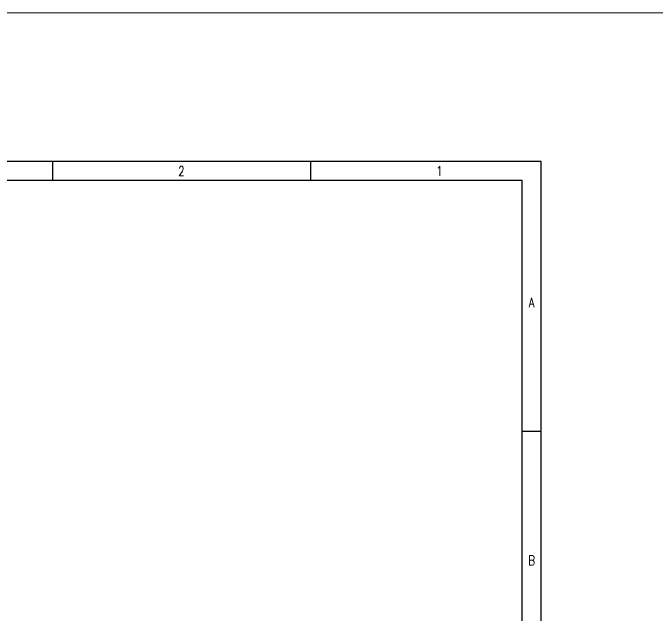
# Model space of a CAD drawing. Header units: millimetres. Extents: x -796 to 677, y -1515 to -1020.
# Drawn here: x 189 to 317.1, y -1395.1 to -1275.3 of the extents above; entities that cross this region are included whole.
import ezdxf

# ---------------------------------------------------------------- set-up
doc = ezdxf.new("R2010")
doc.units = ezdxf.units.MM
for name, color, linetype, lineweight in [('0_SHELL', 5, 'Continuous', 30), ('1_OUTLINE', 7, 'Continuous', 20), ('2_DIM', 3, 'Continuous', 5)]:
    doc.layers.add(name, color=color, linetype=linetype, lineweight=lineweight)
doc.styles.add('TEXT', font='romans.shx', dxfattribs={"width": 0.8, "bigfont": 'whgtxt.shx'})

# ---------------------------------------------------------------- blocks, each defined once
blk = doc.blocks.new('N_FORM_250625')
at = {"layer": '0_SHELL'}
for p, q in [((199.8, 210), (199.8, 206.2)), ((251.1, 210), (251.1, 206.2)), ((297, 156.3), (293.2, 156.3))]:
    blk.add_line(p, q, dxfattribs=at)
for points in [[(0, 210), (0, 0), (297, 0), (297, 210)], [(3.8, 206.2), (3.8, 3.8), (293.2, 3.8), (293.2, 206.2)]]:
    blk.add_lwpolyline(points, close=True, dxfattribs=at)
at = {"layer": '1_OUTLINE', "lineweight": -3, "char_height": 1.9, "attachment_point": 5, "style": 'TEXT'}
for s, insert in [('2', (225.45, 208.1)), ('1', (276.75, 208.1)), ('A', (295.1, 181.95)), ('B', (295.1, 130.65))]:
    blk.add_mtext(s, dxfattribs=dict(at, insert=insert))

msp = doc.modelspace()

# ---------------------------------------------------------------- linework, layer by layer
at = {"layer": '2_DIM'}
msp.add_line((-795.76, -1275.3), (676.97, -1275.3), dxfattribs=at)

# ---------------------------------------------------------------- block references
msp.add_blockref('N_FORM_250625', (-2.91, -1514.85), dxfattribs=at)

doc.saveas('drawing.dxf')
